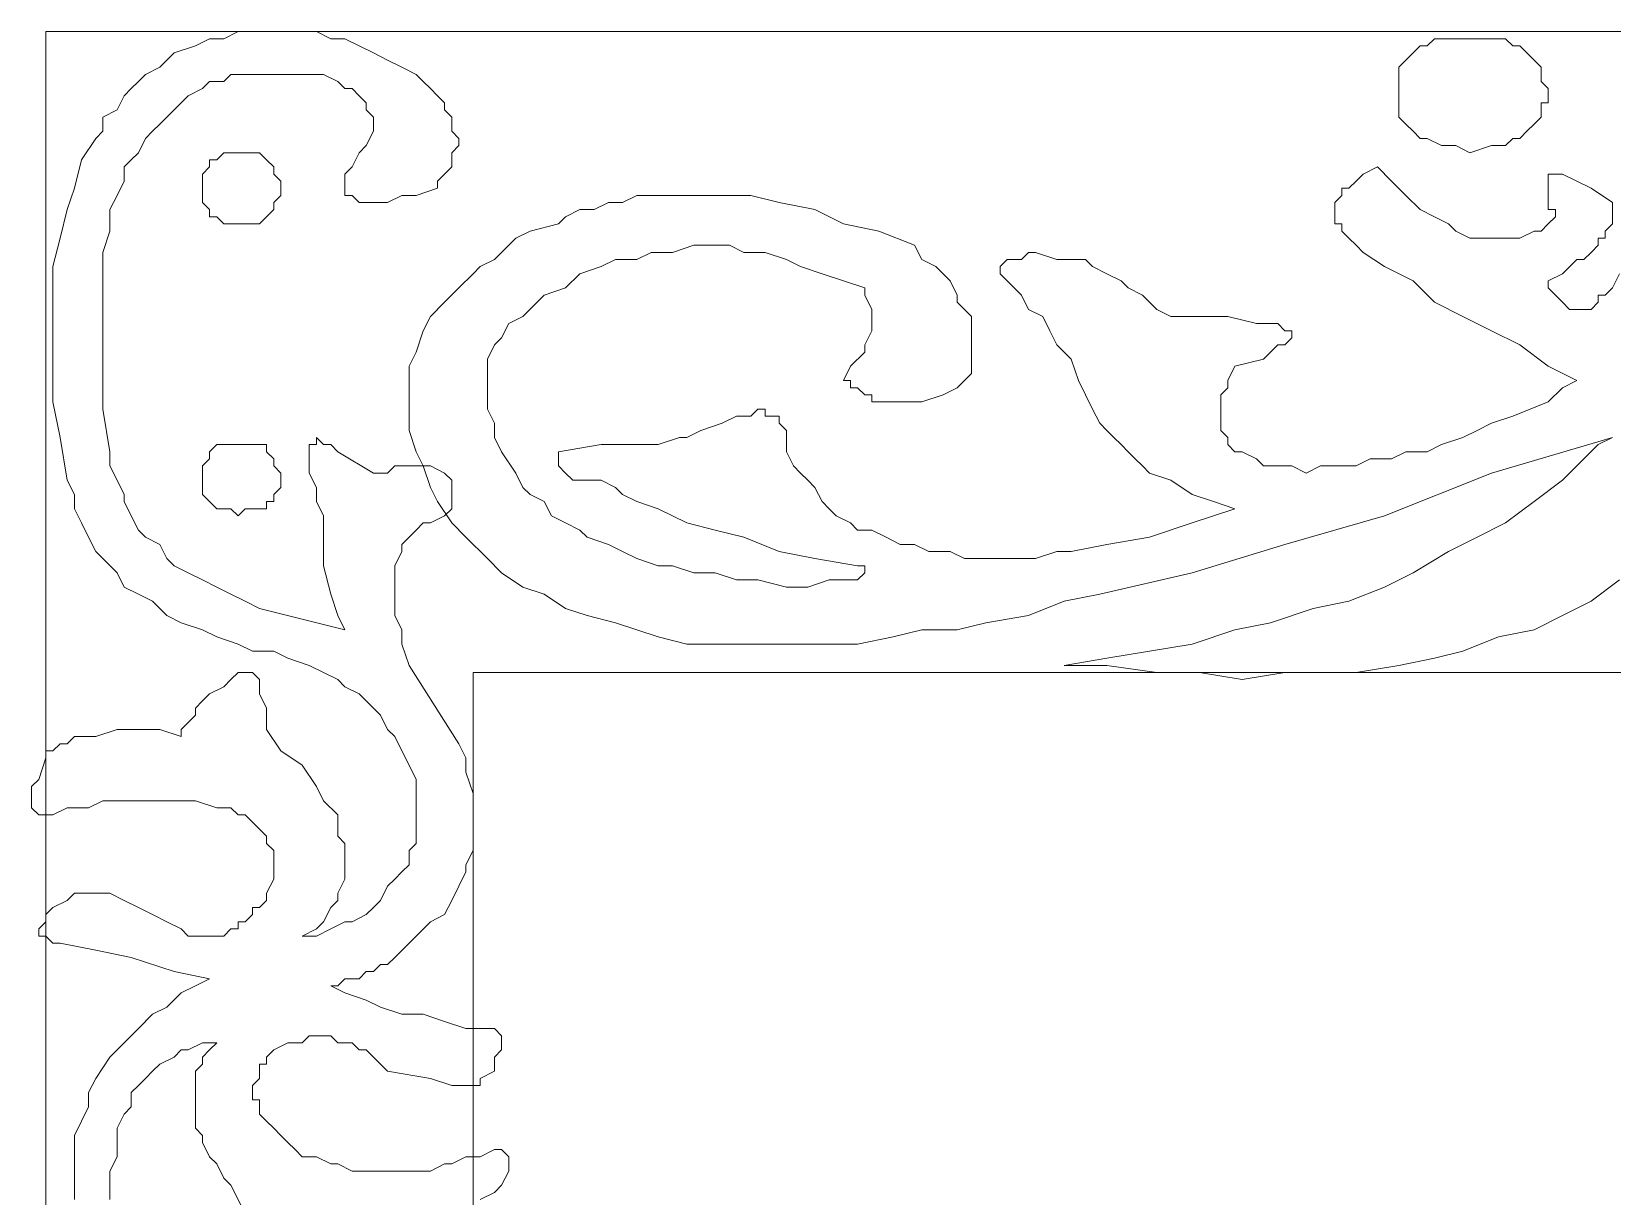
# Model space of a CAD drawing. Extents: x -66030 to 95157, y -13132 to 45879.
# Drawn here: x -25350 to -24483, y 15661 to 16300 of the extents above; entities that cross this region are included whole.
import ezdxf

# ---------------------------------------------------------------- set-up
doc = ezdxf.new("R2010")
doc.units = 0
doc.header["$LTSCALE"] = 100
doc.header["$MEASUREMENT"] = 0
doc.layers.get('0').update_dxf_attribs({"linetype": 'CONTINUOUS'})

msp = doc.modelspace()

# ---------------------------------------------------------------- linework, layer by layer
at = {"lineweight": 0}
for points in [[(-25326.75, 15659), (-25326.75, 15666.81), (-25326.75, 15674.62), (-25326.75, 15682.44), (-25326.75, 15690.25), (-25326.75, 15694.15), (-25322.84, 15701.97), (-25318.94, 15709.78), (-25318.94, 15717.59), (-25315.03, 15725.4), (-25307.22, 15737.12), (-25299.41, 15744.93), (-25291.6, 15752.74), (-25283.79, 15760.56), (-25275.97, 15764.46), (-25268.16, 15772.27), (-25260.35, 15776.18), (-25252.54, 15780.09), (-25272.07, 15783.99), (-25295.5, 15791.8), (-25315.03, 15795.71), (-25334.56, 15799.62), (-25338.47, 15799.62), (-25342.37, 15803.52), (-25342.37, 15803.52), (-25346.28, 15803.52), (-25346.28, 15807.43), (-25346.28, 15807.43), (-25346.28, 15807.43), (-25342.37, 15811.33), (-25342.37, 15815.24), (-25342.37, 15815.24), (-25338.47, 15819.15), (-25330.66, 15823.05), (-25326.75, 15826.96), (-25322.84, 15826.96), (-25322.84, 15826.96), (-25315.03, 15826.96), (-25307.22, 15826.96), (-25299.41, 15823.05), (-25291.6, 15819.15), (-25283.79, 15815.24), (-25275.97, 15811.33), (-25268.16, 15807.43), (-25264.26, 15803.52), (-25260.35, 15803.52), (-25256.44, 15803.52), (-25252.54, 15803.52), (-25248.63, 15803.52), (-25244.73, 15803.52), (-25240.82, 15807.43), (-25236.91, 15807.43), (-25236.91, 15811.33), (-25233.01, 15811.33), (-25229.1, 15815.24), (-25229.1, 15819.15), (-25225.2, 15819.15), (-25221.29, 15823.05), (-25221.29, 15826.96), (-25217.38, 15834.77), (-25217.38, 15838.68), (-25217.38, 15842.58), (-25217.38, 15846.49), (-25217.38, 15846.49), (-25217.38, 15850.39), (-25221.29, 15854.3), (-25221.29, 15858.2), (-25225.2, 15862.11), (-25225.2, 15862.11), (-25229.1, 15866.02), (-25233.01, 15869.92), (-25236.91, 15869.92), (-25240.82, 15873.83), (-25248.63, 15873.83), (-25260.35, 15877.73), (-25268.16, 15877.73), (-25279.88, 15877.73), (-25291.6, 15877.73), (-25299.41, 15877.73), (-25311.13, 15877.73), (-25318.94, 15873.83), (-25330.66, 15873.83), (-25338.47, 15869.92), (-25342.37, 15869.92), (-25342.37, 15869.92), (-25346.28, 15869.92), (-25346.28, 15869.92), (-25346.28, 15869.92), (-25350.19, 15873.83), (-25350.19, 15873.83), (-25350.19, 15877.73), (-25350.19, 15881.64), (-25350.19, 15885.55), (-25346.28, 15889.45), (-25342.37, 15901.17), (-25342.37, 15905.08), (-25338.47, 15905.08), (-25334.56, 15908.98), (-25330.66, 15908.98), (-25326.75, 15912.89), (-25322.84, 15912.89), (-25318.94, 15912.89), (-25315.03, 15912.89), (-25303.31, 15916.79), (-25291.6, 15916.79), (-25279.88, 15916.79), (-25268.16, 15912.89), (-25268.16, 15916.79), (-25264.26, 15920.7), (-25260.35, 15924.61), (-25260.35, 15928.51), (-25256.44, 15932.42), (-25252.54, 15936.32), (-25244.73, 15940.23), (-25240.82, 15944.14), (-25236.91, 15948.04), (-25233.01, 15948.04), (-25233.01, 15948.04), (-25233.01, 15948.04), (-25229.1, 15948.04), (-25229.1, 15948.04), (-25225.2, 15944.14), (-25225.2, 15944.14), (-25225.2, 15940.23), (-25225.2, 15936.32), (-25221.29, 15928.51), (-25221.29, 15920.7), (-25221.29, 15916.79), (-25221.29, 15916.79), (-25213.48, 15905.08), (-25201.76, 15897.26), (-25193.95, 15885.55), (-25190.04, 15877.73), (-25182.23, 15869.92), (-25182.23, 15858.2), (-25178.32, 15854.3), (-25178.32, 15850.39), (-25178.32, 15846.49), (-25178.32, 15842.58), (-25178.32, 15838.68), (-25178.32, 15834.77), (-25182.23, 15826.96), (-25182.23, 15823.05), (-25186.14, 15819.15), (-25190.04, 15811.33), (-25193.95, 15807.43), (-25201.76, 15803.52), (-25193.95, 15803.52), (-25186.14, 15807.43), (-25178.32, 15811.33), (-25174.42, 15811.33), (-25166.61, 15815.24), (-25162.7, 15819.15), (-25158.79, 15823.05), (-25154.89, 15830.86), (-25150.98, 15834.77), (-25147.08, 15838.68), (-25143.17, 15842.58), (-25143.17, 15850.39), (-25139.26, 15854.3), (-25139.26, 15862.11), (-25139.26, 15869.92), (-25139.26, 15873.83), (-25139.26, 15881.64), (-25139.26, 15889.45), (-25143.17, 15897.26), (-25147.08, 15905.08), (-25150.98, 15912.89), (-25154.89, 15916.79), (-25158.79, 15924.61), (-25162.7, 15928.51), (-25170.51, 15936.32), (-25178.32, 15940.23), (-25182.23, 15944.14), (-25190.04, 15948.04), (-25197.85, 15951.95), (-25209.57, 15955.85), (-25217.38, 15959.76), (-25229.1, 15959.76), (-25236.91, 15963.67), (-25248.63, 15967.57), (-25256.44, 15971.48), (-25268.16, 15975.38), (-25275.97, 15979.29), (-25283.79, 15987.1), (-25291.6, 15991.01), (-25299.41, 15994.91), (-25303.31, 16002.73), (-25311.13, 16010.54), (-25315.03, 16014.44), (-25318.94, 16022.26), (-25322.84, 16030.07), (-25326.75, 16037.88), (-25326.75, 16045.69), (-25330.66, 16053.5), (-25334.56, 16076.94), (-25338.47, 16096.47), (-25338.47, 16116), (-25338.47, 16135.53), (-25338.47, 16151.15), (-25338.47, 16170.68), (-25334.56, 16186.31), (-25330.66, 16201.93), (-25326.75, 16213.65), (-25322.84, 16229.27), (-25315.03, 16240.99), (-25311.13, 16244.9), (-25311.13, 16252.71), (-25303.31, 16256.61), (-25299.41, 16264.43), (-25295.5, 16268.33), (-25291.6, 16272.24), (-25287.69, 16276.14), (-25279.88, 16280.05), (-25275.97, 16283.96), (-25272.07, 16287.86), (-25260.35, 16291.77), (-25252.54, 16295.67), (-25244.73, 16295.67), (-25236.91, 16299.58), (-25225.2, 16299.58), (-25217.38, 16299.58), (-25209.57, 16299.58), (-25201.76, 16299.58), (-25193.95, 16299.58), (-25186.14, 16295.67), (-25178.32, 16295.67), (-25170.51, 16291.77), (-25162.7, 16287.86), (-25154.89, 16283.96), (-25147.08, 16280.05), (-25139.26, 16276.14), (-25135.36, 16272.24), (-25131.45, 16268.33), (-25127.55, 16264.43), (-25123.64, 16260.52), (-25123.64, 16256.61), (-25119.73, 16252.71), (-25119.73, 16248.8), (-25119.73, 16244.9), (-25115.83, 16240.99), (-25115.83, 16237.08), (-25119.73, 16233.18), (-25119.73, 16229.27), (-25119.73, 16225.37), (-25123.64, 16221.46), (-25127.55, 16217.55), (-25127.55, 16213.65), (-25139.26, 16209.74), (-25147.08, 16209.74), (-25154.89, 16205.84), (-25162.7, 16205.84), (-25166.61, 16205.84), (-25170.51, 16205.84), (-25174.42, 16209.74), (-25178.32, 16209.74), (-25178.32, 16209.74), (-25178.32, 16213.65), (-25178.32, 16213.65), (-25178.32, 16217.55), (-25178.32, 16221.46), (-25174.42, 16225.37), (-25170.51, 16233.18), (-25166.61, 16237.08), (-25162.7, 16244.9), (-25162.7, 16248.8), (-25162.7, 16252.71), (-25166.61, 16256.61), (-25166.61, 16260.52), (-25170.51, 16264.43), (-25170.51, 16264.43), (-25174.42, 16268.33), (-25178.32, 16268.33), (-25182.23, 16272.24), (-25190.04, 16276.14), (-25197.85, 16276.14), (-25205.67, 16276.14), (-25217.38, 16276.14), (-25229.1, 16276.14), (-25233.01, 16276.14), (-25240.82, 16276.14), (-25244.73, 16272.24), (-25252.54, 16272.24), (-25256.44, 16268.33), (-25264.26, 16264.43), (-25268.16, 16260.52), (-25272.07, 16256.61), (-25275.97, 16252.71), (-25279.88, 16248.8), (-25283.79, 16244.9), (-25287.69, 16240.99), (-25291.6, 16233.18), (-25295.5, 16229.27), (-25299.41, 16225.37), (-25299.41, 16217.55), (-25303.31, 16209.74), (-25307.22, 16201.93), (-25307.22, 16198.02), (-25307.22, 16190.21), (-25311.13, 16178.49), (-25311.13, 16170.68), (-25311.13, 16155.06), (-25311.13, 16135.53), (-25311.13, 16116), (-25311.13, 16092.56), (-25307.22, 16069.13), (-25307.22, 16061.32), (-25303.31, 16053.5), (-25299.41, 16045.69), (-25299.41, 16041.79), (-25295.5, 16033.97), (-25291.6, 16026.16), (-25287.69, 16022.26), (-25279.88, 16018.35), (-25275.97, 16010.54), (-25272.07, 16006.63), (-25264.26, 16002.73), (-25256.44, 15998.82), (-25248.63, 15994.91), (-25240.82, 15991.01), (-25233.01, 15987.1), (-25225.2, 15983.2), (-25178.32, 15971.48), (-25182.23, 15979.29), (-25186.14, 15991.01), (-25190.04, 16006.63), (-25190.04, 16022.26), (-25190.04, 16033.97), (-25193.95, 16041.79), (-25193.95, 16049.6), (-25197.85, 16057.41), (-25197.85, 16061.32), (-25197.85, 16069.13), (-25197.85, 16073.03), (-25197.85, 16073.03), (-25197.85, 16073.03), (-25193.95, 16073.03), (-25193.95, 16073.03), (-25193.95, 16076.94), (-25190.04, 16073.03), (-25186.14, 16073.03), (-25182.23, 16069.13), (-25162.7, 16057.41), (-25158.79, 16057.41), (-25154.89, 16057.41), (-25150.98, 16061.32), (-25143.17, 16061.32), (-25139.26, 16061.32), (-25135.36, 16061.32), (-25131.45, 16061.32), (-25123.64, 16057.41), (-25123.64, 16057.41), (-25119.73, 16053.5), (-25119.73, 16049.6), (-25119.73, 16045.69), (-25119.73, 16041.79), (-25119.73, 16037.88), (-25123.64, 16033.97), (-25123.64, 16033.97), (-25131.45, 16030.07), (-25135.36, 16030.07), (-25139.26, 16026.16), (-25143.17, 16022.26), (-25143.17, 16022.26), (-25147.08, 16018.35), (-25147.08, 16014.44), (-25150.98, 16006.63), (-25150.98, 16002.73), (-25150.98, 15998.82), (-25150.98, 15991.01), (-25150.98, 15983.2), (-25150.98, 15979.29), (-25147.08, 15971.48), (-25147.08, 15963.67), (-25143.17, 15951.95), (-25115.83, 15908.98), (-25111.92, 15901.17), (-25111.92, 15893.36), (-25108.02, 15881.64), (-25108.02, 15873.83), (-25108.02, 15866.02), (-25108.02, 15858.2), (-25108.02, 15850.39), (-25111.92, 15842.58), (-25111.92, 15838.68), (-25115.83, 15830.86), (-25119.73, 15823.05), (-25123.64, 15815.24), (-25131.45, 15811.33), (-25139.26, 15803.52), (-25143.17, 15799.62), (-25150.98, 15791.8), (-25154.89, 15787.9), (-25158.79, 15787.9), (-25162.7, 15783.99), (-25166.61, 15783.99), (-25170.51, 15780.09), (-25178.32, 15780.09), (-25182.23, 15776.18), (-25186.14, 15776.18), (-25178.32, 15772.27), (-25166.61, 15768.37), (-25158.79, 15764.46), (-25147.08, 15760.56), (-25135.36, 15760.56), (-25123.64, 15756.65), (-25111.92, 15752.74), (-25100.2, 15752.74), (-25096.3, 15752.74), (-25096.3, 15752.74), (-25092.39, 15748.84), (-25092.39, 15748.84), (-25092.39, 15748.84), (-25092.39, 15748.84), (-25092.39, 15744.93), (-25092.39, 15741.03), (-25096.3, 15737.12), (-25096.3, 15729.31), (-25104.11, 15725.4), (-25104.11, 15725.4), (-25104.11, 15721.5), (-25104.11, 15721.5), (-25104.11, 15721.5), (-25108.02, 15721.5), (-25115.83, 15721.5), (-25119.73, 15721.5), (-25131.45, 15725.4), (-25154.89, 15729.31), (-25158.79, 15733.21), (-25162.7, 15737.12), (-25166.61, 15741.03), (-25170.51, 15741.03), (-25174.42, 15744.93), (-25178.32, 15744.93), (-25182.23, 15744.93), (-25186.14, 15748.84), (-25190.04, 15748.84), (-25193.95, 15748.84), (-25197.85, 15748.84), (-25201.76, 15744.93), (-25205.67, 15744.93), (-25209.57, 15744.93), (-25217.38, 15741.03), (-25221.29, 15737.12), (-25221.29, 15733.21), (-25225.2, 15733.21), (-25225.2, 15729.31), (-25225.2, 15725.4), (-25229.1, 15721.5), (-25229.1, 15717.59), (-25229.1, 15713.68), (-25225.2, 15713.68), (-25225.2, 15709.78), (-25225.2, 15705.87), (-25221.29, 15701.97), (-25217.38, 15698.06), (-25213.48, 15694.15), (-25209.57, 15690.25), (-25205.67, 15686.34), (-25201.76, 15682.44), (-25193.95, 15682.44), (-25186.14, 15678.53), (-25182.23, 15678.53), (-25174.42, 15674.62), (-25166.61, 15674.62), (-25158.79, 15674.62), (-25154.89, 15674.62), (-25147.08, 15674.62), (-25139.26, 15674.62), (-25131.45, 15674.62), (-25123.64, 15678.53), (-25119.73, 15678.53), (-25111.92, 15682.44), (-25104.11, 15682.44), (-25096.3, 15686.34), (-25092.39, 15686.34), (-25092.39, 15686.34), (-25088.49, 15682.44), (-25088.49, 15682.44), (-25088.49, 15678.53), (-25088.49, 15678.53), (-25088.49, 15674.62), (-25092.39, 15666.81), (-25096.3, 15662.91), (-25104.11, 15659)], [(-24479.16, 15998.82), (-24494.78, 15987.1), (-24510.4, 15979.29), (-24526.03, 15971.48), (-24545.56, 15967.57), (-24565.09, 15959.76), (-24580.71, 15955.85), (-24600.24, 15951.95), (-24623.68, 15948.04), (-24643.21, 15948.04), (-24662.74, 15948.04), (-24686.17, 15944.14), (-24709.61, 15948.04), (-24733.04, 15948.04), (-24760.39, 15951.95), (-24783.82, 15951.95), (-24760.39, 15955.85), (-24736.95, 15959.76), (-24713.51, 15963.67), (-24690.08, 15971.48), (-24670.55, 15975.38), (-24647.11, 15983.2), (-24627.58, 15987.1), (-24608.05, 15994.91), (-24592.43, 16002.73), (-24572.9, 16014.44), (-24557.28, 16022.26), (-24541.65, 16030.07), (-24526.03, 16041.79), (-24510.4, 16053.5), (-24502.59, 16061.32), (-24498.69, 16065.22), (-24490.87, 16073.03), (-24483.06, 16076.94), (-24549.46, 16057.41), (-24608.05, 16033.97), (-24662.74, 16018.35), (-24713.51, 16002.73), (-24764.29, 15991.01), (-24783.82, 15987.1), (-24803.35, 15979.29), (-24826.79, 15975.38), (-24842.41, 15971.48), (-24861.94, 15971.48), (-24877.56, 15967.57), (-24897.09, 15963.67), (-24912.72, 15963.67), (-24928.34, 15963.67), (-24943.97, 15963.67), (-24959.59, 15963.67), (-24975.21, 15963.67), (-24990.84, 15963.67), (-25006.46, 15967.57), (-25018.18, 15971.48), (-25029.9, 15975.38), (-25045.52, 15979.29), (-25057.24, 15983.2), (-25068.96, 15991.01), (-25080.67, 15994.91), (-25092.39, 16002.73), (-25100.2, 16010.54), (-25111.92, 16022.26), (-25119.73, 16030.07), (-25127.55, 16041.79), (-25131.45, 16049.6), (-25135.36, 16061.32), (-25139.26, 16069.13), (-25143.17, 16080.84), (-25143.17, 16088.66), (-25143.17, 16096.47), (-25143.17, 16108.19), (-25143.17, 16116), (-25139.26, 16123.81), (-25135.36, 16135.53), (-25131.45, 16143.34), (-25123.64, 16151.15), (-25115.83, 16158.96), (-25108.02, 16166.78), (-25104.11, 16170.68), (-25096.3, 16174.59), (-25088.49, 16182.4), (-25084.58, 16186.31), (-25076.77, 16190.21), (-25061.14, 16194.12), (-25057.24, 16198.02), (-25049.43, 16201.93), (-25041.62, 16201.93), (-25033.8, 16205.84), (-25025.99, 16205.84), (-25018.18, 16209.74), (-25010.37, 16209.74), (-25002.56, 16209.74), (-24994.74, 16209.74), (-24986.93, 16209.74), (-24979.12, 16209.74), (-24971.31, 16209.74), (-24955.68, 16209.74), (-24940.06, 16205.84), (-24920.53, 16201.93), (-24904.91, 16194.12), (-24885.38, 16190.21), (-24865.85, 16182.4), (-24861.94, 16174.59), (-24854.13, 16170.68), (-24850.22, 16166.78), (-24846.32, 16162.87), (-24842.41, 16155.06), (-24842.41, 16151.15), (-24838.5, 16147.25), (-24834.6, 16143.34), (-24834.6, 16139.43), (-24834.6, 16131.62), (-24834.6, 16127.72), (-24834.6, 16123.81), (-24834.6, 16119.9), (-24834.6, 16112.09), (-24838.5, 16108.19), (-24842.41, 16104.28), (-24850.22, 16100.37), (-24861.94, 16096.47), (-24873.66, 16096.47), (-24881.47, 16096.47), (-24885.38, 16096.47), (-24889.28, 16096.47), (-24889.28, 16100.37), (-24893.19, 16100.37), (-24897.09, 16104.28), (-24901, 16104.28), (-24901, 16108.19), (-24904.91, 16108.19), (-24901, 16116), (-24893.19, 16123.81), (-24893.19, 16127.72), (-24889.28, 16135.53), (-24889.28, 16143.34), (-24889.28, 16143.34), (-24889.28, 16147.25), (-24893.19, 16155.06), (-24893.19, 16158.96), (-24904.91, 16162.87), (-24916.62, 16166.78), (-24928.34, 16170.68), (-24936.15, 16174.59), (-24947.87, 16178.49), (-24959.59, 16178.49), (-24967.4, 16182.4), (-24979.12, 16182.4), (-24986.93, 16182.4), (-24998.65, 16178.49), (-25010.37, 16178.49), (-25018.18, 16174.59), (-25029.9, 16174.59), (-25037.71, 16170.68), (-25049.43, 16166.78), (-25057.24, 16158.96), (-25068.96, 16155.06), (-25072.86, 16151.15), (-25080.67, 16143.34), (-25088.49, 16139.43), (-25092.39, 16131.62), (-25096.3, 16127.72), (-25100.2, 16119.9), (-25100.2, 16112.09), (-25100.2, 16104.28), (-25100.2, 16100.37), (-25100.2, 16092.56), (-25096.3, 16084.75), (-25096.3, 16076.94), (-25092.39, 16069.13), (-25084.58, 16057.41), (-25080.67, 16049.6), (-25076.77, 16045.69), (-25068.96, 16041.79), (-25065.05, 16033.97), (-25057.24, 16030.07), (-25049.43, 16026.16), (-25045.52, 16022.26), (-25033.8, 16018.35), (-25025.99, 16014.44), (-25018.18, 16010.54), (-25006.46, 16006.63), (-24998.65, 16006.63), (-24986.93, 16002.73), (-24975.21, 16002.73), (-24963.5, 15998.82), (-24951.78, 15998.82), (-24936.15, 15994.91), (-24924.44, 15994.91), (-24912.72, 15998.82), (-24904.91, 15998.82), (-24897.09, 15998.82), (-24893.19, 16002.73), (-24893.19, 16002.73), (-24893.19, 16002.73), (-24893.19, 16006.63), (-24893.19, 16006.63), (-24897.09, 16006.63), (-24920.53, 16010.54), (-24940.06, 16014.44), (-24959.59, 16022.26), (-24975.21, 16026.16), (-24990.84, 16030.07), (-25006.46, 16037.88), (-25018.18, 16041.79), (-25025.99, 16045.69), (-25029.9, 16049.6), (-25037.71, 16053.5), (-25045.52, 16053.5), (-25053.33, 16053.5), (-25057.24, 16057.41), (-25057.24, 16057.41), (-25061.14, 16061.32), (-25061.14, 16061.32), (-25061.14, 16061.32), (-25061.14, 16065.22), (-25061.14, 16069.13), (-25037.71, 16073.03), (-25025.99, 16073.03), (-25014.27, 16073.03), (-25006.46, 16073.03), (-24994.74, 16076.94), (-24990.84, 16076.94), (-24983.03, 16080.84), (-24971.31, 16084.75), (-24963.5, 16088.66), (-24959.59, 16088.66), (-24955.68, 16088.66), (-24951.78, 16092.56), (-24947.87, 16092.56), (-24947.87, 16088.66), (-24943.97, 16088.66), (-24940.06, 16088.66), (-24940.06, 16084.75), (-24940.06, 16084.75), (-24936.15, 16080.84), (-24936.15, 16076.94), (-24936.15, 16073.03), (-24936.15, 16069.13), (-24932.25, 16061.32), (-24928.34, 16057.41), (-24924.44, 16053.5), (-24920.53, 16049.6), (-24916.62, 16041.79), (-24912.72, 16037.88), (-24908.81, 16033.97), (-24901, 16030.07), (-24897.09, 16026.16), (-24889.28, 16026.16), (-24881.47, 16022.26), (-24873.66, 16018.35), (-24865.85, 16018.35), (-24858.03, 16014.44), (-24846.32, 16014.44), (-24838.5, 16010.54), (-24830.69, 16010.54), (-24822.88, 16010.54), (-24815.07, 16010.54), (-24807.26, 16010.54), (-24799.45, 16010.54), (-24787.73, 16014.44), (-24779.92, 16014.44), (-24760.39, 16018.35), (-24736.95, 16022.26), (-24713.51, 16030.07), (-24690.08, 16037.88), (-24701.8, 16041.79), (-24713.51, 16045.69), (-24725.23, 16053.5), (-24736.95, 16057.41), (-24740.86, 16061.32), (-24744.76, 16065.22), (-24748.67, 16069.13), (-24752.57, 16073.03), (-24756.48, 16076.94), (-24760.39, 16080.84), (-24764.29, 16084.75), (-24768.2, 16092.56), (-24776.01, 16108.19), (-24779.92, 16119.9), (-24787.73, 16127.72), (-24791.63, 16135.53), (-24795.54, 16143.34), (-24803.35, 16147.25), (-24807.26, 16155.06), (-24811.16, 16158.96), (-24815.07, 16162.87), (-24815.07, 16162.87), (-24818.98, 16166.78), (-24818.98, 16170.68), (-24818.98, 16170.68), (-24815.07, 16174.59), (-24815.07, 16174.59), (-24811.16, 16174.59), (-24807.26, 16174.59), (-24803.35, 16178.49), (-24799.45, 16178.49), (-24787.73, 16174.59), (-24772.1, 16174.59), (-24768.2, 16170.68), (-24760.39, 16166.78), (-24752.57, 16162.87), (-24748.67, 16158.96), (-24740.86, 16155.06), (-24736.95, 16151.15), (-24733.04, 16147.25), (-24725.23, 16143.34), (-24693.98, 16143.34), (-24693.98, 16143.34), (-24678.36, 16139.43), (-24674.45, 16139.43), (-24670.55, 16139.43), (-24666.64, 16139.43), (-24662.74, 16135.53), (-24658.83, 16135.53), (-24658.83, 16135.53), (-24658.83, 16131.62), (-24658.83, 16131.62), (-24662.74, 16127.72), (-24666.64, 16127.72), (-24674.45, 16119.9), (-24690.08, 16116), (-24693.98, 16108.19), (-24693.98, 16104.28), (-24697.89, 16100.37), (-24697.89, 16092.56), (-24697.89, 16088.66), (-24697.89, 16084.75), (-24697.89, 16080.84), (-24693.98, 16076.94), (-24693.98, 16073.03), (-24690.08, 16069.13), (-24686.17, 16069.13), (-24678.36, 16065.22), (-24674.45, 16061.32), (-24666.64, 16061.32), (-24658.83, 16061.32), (-24651.02, 16057.41), (-24643.21, 16061.32), (-24631.49, 16061.32), (-24623.68, 16061.32), (-24615.86, 16065.22), (-24604.15, 16065.22), (-24596.33, 16069.13), (-24584.62, 16069.13), (-24576.81, 16073.03), (-24565.09, 16076.94), (-24557.28, 16080.84), (-24549.46, 16084.75), (-24537.75, 16088.66), (-24518.22, 16096.47), (-24510.4, 16104.28), (-24502.59, 16108.19), (-24518.22, 16116), (-24533.84, 16127.72), (-24549.46, 16135.53), (-24565.09, 16143.34), (-24580.71, 16151.15), (-24592.43, 16162.87), (-24608.05, 16170.68), (-24619.77, 16178.49), (-24623.68, 16182.4), (-24627.58, 16186.31), (-24631.49, 16190.21), (-24631.49, 16194.12), (-24635.39, 16194.12), (-24635.39, 16198.02), (-24635.39, 16201.93), (-24635.39, 16205.84), (-24635.39, 16205.84), (-24631.49, 16209.74), (-24631.49, 16213.65), (-24627.58, 16213.65), (-24623.68, 16217.55), (-24619.77, 16221.46), (-24611.96, 16225.37), (-24604.15, 16217.55), (-24596.33, 16209.74), (-24588.52, 16201.93), (-24580.71, 16198.02), (-24572.9, 16194.12), (-24568.99, 16190.21), (-24561.18, 16186.31), (-24553.37, 16186.31), (-24541.65, 16186.31), (-24533.84, 16186.31), (-24526.03, 16190.21), (-24522.12, 16190.21), (-24518.22, 16194.12), (-24518.22, 16194.12), (-24518.22, 16194.12), (-24514.31, 16198.02), (-24514.31, 16198.02), (-24514.31, 16201.93), (-24518.22, 16201.93), (-24518.22, 16205.84), (-24518.22, 16213.65), (-24518.22, 16213.65), (-24518.22, 16217.55), (-24518.22, 16217.55), (-24518.22, 16221.46), (-24514.31, 16221.46), (-24514.31, 16221.46), (-24510.4, 16221.46), (-24510.4, 16221.46), (-24502.59, 16217.55), (-24494.78, 16213.65), (-24483.06, 16205.84), (-24483.06, 16205.84), (-24483.06, 16201.93), (-24483.06, 16198.02), (-24483.06, 16198.02), (-24483.06, 16194.12), (-24486.97, 16190.21), (-24486.97, 16186.31), (-24490.87, 16186.31), (-24490.87, 16182.4), (-24494.78, 16178.49), (-24498.69, 16174.59), (-24502.59, 16174.59), (-24510.4, 16166.78), (-24518.22, 16162.87), (-24518.22, 16158.96), (-24514.31, 16155.06), (-24510.4, 16151.15), (-24510.4, 16151.15), (-24506.5, 16147.25), (-24502.59, 16147.25), (-24498.69, 16147.25), (-24494.78, 16147.25), (-24490.87, 16151.15), (-24490.87, 16155.06), (-24486.97, 16155.06), (-24483.06, 16158.96), (-24479.16, 16166.78)], [(-25225.2, 15635.56), (-25240.82, 15666.81), (-25244.73, 15670.72), (-25248.63, 15678.53), (-25252.54, 15682.44), (-25256.44, 15690.25), (-25256.44, 15694.15), (-25260.35, 15698.06), (-25260.35, 15705.87), (-25260.35, 15709.78), (-25260.35, 15713.68), (-25260.35, 15721.5), (-25260.35, 15725.4), (-25260.35, 15729.31), (-25256.44, 15733.21), (-25256.44, 15737.12), (-25252.54, 15741.03), (-25248.63, 15744.93), (-25256.44, 15744.93), (-25264.26, 15741.03), (-25268.16, 15741.03), (-25272.07, 15737.12), (-25279.88, 15733.21), (-25283.79, 15729.31), (-25287.69, 15725.4), (-25291.6, 15721.5), (-25295.5, 15717.59), (-25295.5, 15709.78), (-25299.41, 15705.87), (-25303.31, 15698.06), (-25303.31, 15690.25), (-25303.31, 15682.44), (-25307.22, 15674.62), (-25307.22, 15666.81), (-25307.22, 15659)]]:
    msp.add_lwpolyline(points, dxfattribs=at)
for points in [[(-25342.37, 16299.58), (-23608.13, 16299.58), (-23608.13, 13143.56), (-25342.37, 13143.56), (-25342.37, 16299.58)], [(-24561.18, 16233.18), (-24568.99, 16237.08), (-24576.81, 16237.08), (-24584.62, 16240.99), (-24588.52, 16240.99), (-24592.43, 16244.9), (-24592.43, 16244.9), (-24596.33, 16248.8), (-24596.33, 16248.8), (-24600.24, 16252.71), (-24600.24, 16256.61), (-24600.24, 16260.52), (-24600.24, 16260.52), (-24600.24, 16264.43), (-24600.24, 16268.33), (-24600.24, 16272.24), (-24600.24, 16276.14), (-24600.24, 16280.05), (-24596.33, 16283.96), (-24596.33, 16283.96), (-24592.43, 16287.86), (-24592.43, 16287.86), (-24588.52, 16291.77), (-24584.62, 16291.77), (-24580.71, 16295.67), (-24576.81, 16295.67), (-24568.99, 16295.67), (-24561.18, 16295.67), (-24549.46, 16295.67), (-24541.65, 16295.67), (-24541.65, 16295.67), (-24537.75, 16291.77), (-24533.84, 16291.77), (-24529.93, 16287.86), (-24529.93, 16287.86), (-24526.03, 16283.96), (-24526.03, 16283.96), (-24522.12, 16280.05), (-24522.12, 16276.14), (-24522.12, 16272.24), (-24518.22, 16268.33), (-24518.22, 16264.43), (-24518.22, 16260.52), (-24522.12, 16260.52), (-24522.12, 16256.61), (-24522.12, 16252.71), (-24526.03, 16248.8), (-24526.03, 16248.8), (-24529.93, 16244.9), (-24529.93, 16244.9), (-24533.84, 16240.99), (-24537.75, 16240.99), (-24541.65, 16237.08), (-24549.46, 16237.08), (-24561.18, 16233.18)], [(-25213.48, 16213.65), (-25213.48, 16209.74), (-25217.38, 16205.84), (-25217.38, 16201.93), (-25221.29, 16198.02), (-25221.29, 16198.02), (-25225.2, 16194.12), (-25233.01, 16194.12), (-25236.91, 16194.12), (-25240.82, 16194.12), (-25244.73, 16194.12), (-25248.63, 16198.02), (-25252.54, 16198.02), (-25252.54, 16201.93), (-25256.44, 16205.84), (-25256.44, 16209.74), (-25256.44, 16213.65), (-25256.44, 16217.55), (-25256.44, 16221.46), (-25252.54, 16225.37), (-25252.54, 16229.27), (-25248.63, 16229.27), (-25244.73, 16233.18), (-25240.82, 16233.18), (-25236.91, 16233.18), (-25233.01, 16233.18), (-25225.2, 16233.18), (-25221.29, 16229.27), (-25221.29, 16229.27), (-25217.38, 16225.37), (-25217.38, 16221.46), (-25213.48, 16217.55), (-25213.48, 16213.65)], [(-25213.48, 16053.5), (-25213.48, 16049.6), (-25217.38, 16045.69), (-25217.38, 16041.79), (-25221.29, 16041.79), (-25221.29, 16037.88), (-25225.2, 16037.88), (-25233.01, 16037.88), (-25236.91, 16033.97), (-25240.82, 16037.88), (-25244.73, 16037.88), (-25248.63, 16037.88), (-25252.54, 16041.79), (-25252.54, 16041.79), (-25256.44, 16045.69), (-25256.44, 16049.6), (-25256.44, 16053.5), (-25256.44, 16057.41), (-25256.44, 16061.32), (-25252.54, 16065.22), (-25252.54, 16069.13), (-25248.63, 16073.03), (-25244.73, 16073.03), (-25240.82, 16073.03), (-25236.91, 16073.03), (-25233.01, 16073.03), (-25225.2, 16073.03), (-25221.29, 16073.03), (-25221.29, 16069.13), (-25217.38, 16065.22), (-25217.38, 16061.32), (-25213.48, 16057.41), (-25213.48, 16053.5)], [(-25108.02, 15948.04), (-23842.48, 15948.04), (-23842.48, 13381.82), (-25108.02, 13381.82), (-25108.02, 15948.04)]]:
    msp.add_lwpolyline(points, close=True, dxfattribs=at)

doc.saveas('drawing.dxf')
